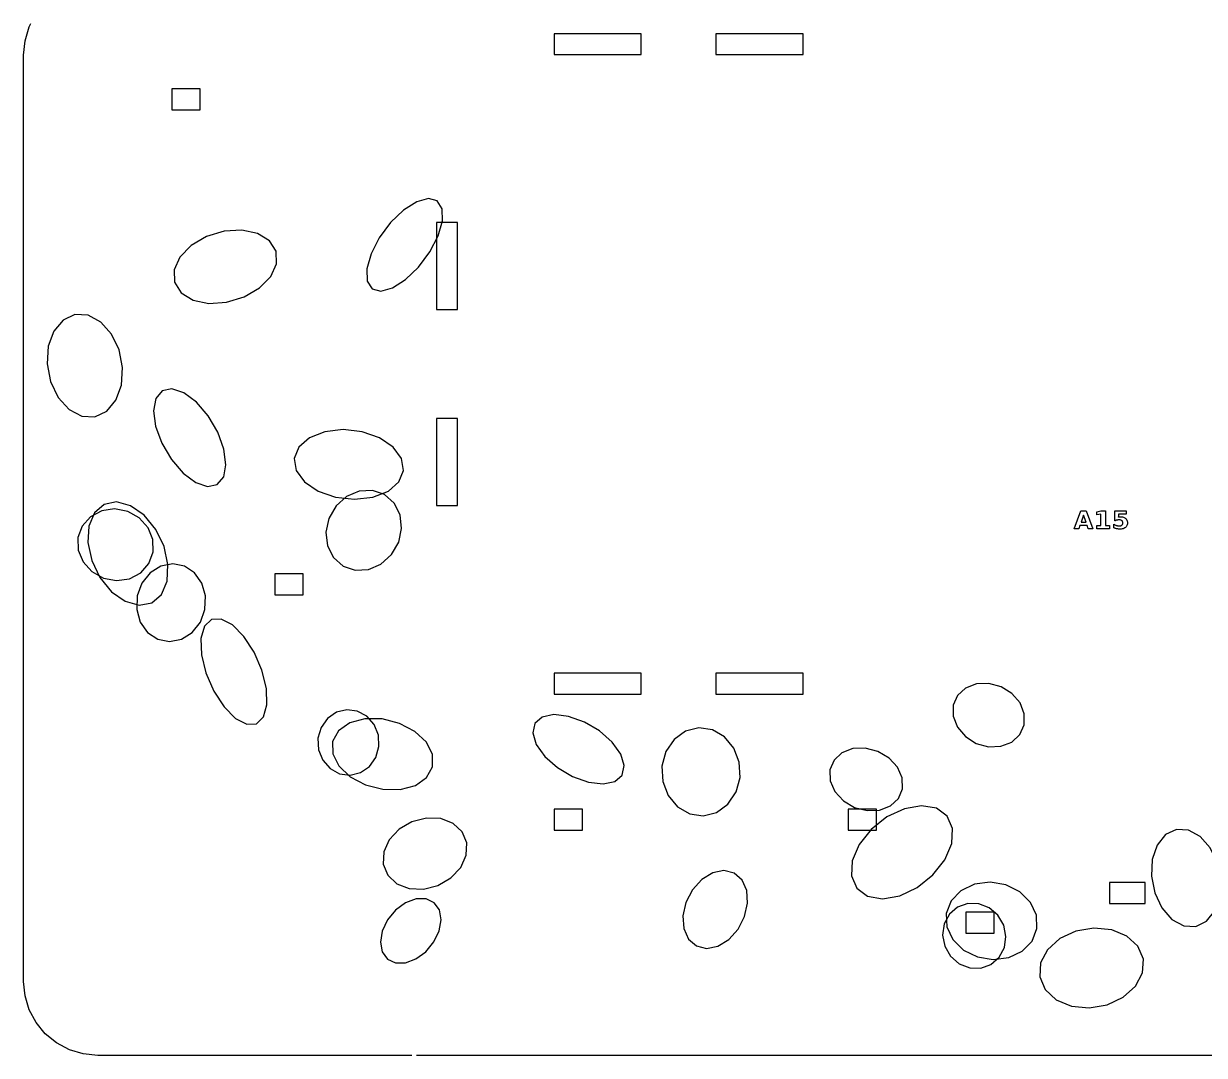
# Model space of a CAD drawing. Header units: millimetres. Extents: x 9 to 297, y 9 to 293.
# Drawn here: x 8.9 to 169.5, y 8.9 to 149.3 of the extents above; entities that cross this region are included whole.
import ezdxf

# ---------------------------------------------------------------- set-up
doc = ezdxf.new("R2010")
doc.units = ezdxf.units.MM
for name, color, linetype in [('CUT', 1, 'CONTINUOUS'), ('ENGRAVE', 5, 'CONTINUOUS'), ('SCORE', 7, 'CONTINUOUS')]:
    doc.layers.add(name, color=color, linetype=linetype)

msp = doc.modelspace()

# ---------------------------------------------------------------- linework, layer by layer
at = {"layer": 'CUT', "color": 1}
for points in [[(61.7008, 8.925), (18.9963, 8.925), (17.0344, 9.1182), (15.1443, 9.6916), (13.4024, 10.6226), (11.8756, 11.8756), (10.6226, 13.4024), (9.6916, 15.1443), (9.1182, 17.0344), (8.925, 18.9963), (8.925, 145.0037), (9.1182, 146.9656), (9.6916, 148.8557), (9.9264, 149.295)], [(249.7664, 14.1302), (249.3774, 13.4024), (248.1244, 11.8756), (246.5976, 10.6226), (244.8557, 9.6916), (242.9656, 9.1182), (241.0037, 8.925), (62.3508, 8.925)]]:
    msp.add_lwpolyline(points, dxfattribs=at)
for points in [[(81.075, 145.075), (92.925, 145.075), (92.925, 147.925), (81.075, 147.925), (81.075, 145.075)], [(114.925, 145.075), (114.925, 147.925), (103.075, 147.925), (103.075, 145.075), (114.925, 145.075)], [(29.075, 137.575), (32.925, 137.575), (32.925, 140.425), (29.075, 140.425), (29.075, 137.575)], [(67.925, 110.4083), (67.925, 122.2583), (65.075, 122.2583), (65.075, 110.4083), (67.925, 110.4083)], [(67.925, 83.7417), (67.925, 95.5917), (65.075, 95.5917), (65.075, 83.7417), (67.925, 83.7417)], [(46.925, 71.575), (46.925, 74.425), (43.075, 74.425), (43.075, 71.575), (46.925, 71.575)], [(81.075, 58.075), (92.925, 58.075), (92.925, 60.925), (81.075, 60.925), (81.075, 58.075)], [(103.075, 58.075), (114.925, 58.075), (114.925, 60.925), (103.075, 60.925), (103.075, 58.075)], [(84.925, 39.575), (84.925, 42.425), (81.075, 42.425), (81.075, 39.575), (84.925, 39.575)], [(124.925, 39.575), (124.925, 42.425), (121.075, 42.425), (121.075, 39.575), (124.925, 39.575)], [(161.425, 29.575), (161.425, 32.425), (156.575, 32.425), (156.575, 29.575), (161.425, 29.575)], [(140.925, 25.575), (140.925, 28.425), (137.075, 28.425), (137.075, 25.575), (140.925, 25.575)]]:
    msp.add_lwpolyline(points, close=True, dxfattribs=at)
at = {"layer": 'ENGRAVE', "color": 5}
for points in [[(151.7987, 80.575), (152.6988, 83.005), (153.4459, 83.005), (154.3459, 80.575), (153.716, 80.575), (153.5631, 81.0177), (152.5832, 81.0177), (152.4286, 80.575), (151.7987, 80.575)], [(152.7395, 81.4686), (153.4052, 81.4686), (153.0731, 82.4354), (152.7395, 81.4686)], [(155.4396, 82.5786), (154.8715, 82.4614), (154.8715, 82.8878), (155.4363, 83.005), (156.032, 83.005), (156.032, 81.0079), (156.5854, 81.0079), (156.5854, 80.575), (154.8862, 80.575), (154.8862, 81.0079), (155.4396, 81.0079), (155.4396, 82.5786)], [(158.859, 83.005), (158.859, 82.5444), (157.8011, 82.5444), (157.8011, 82.1684), (157.825, 82.1747), (157.8489, 82.1805), (157.8729, 82.1857), (157.8969, 82.1905), (157.921, 82.1948), (157.9451, 82.1985), (157.9694, 82.2018), (157.994, 82.2044), (158.019, 82.2065), (158.0442, 82.2079), (158.0698, 82.2088), (158.0957, 82.2091), (158.2383, 82.2029), (158.37, 82.1844), (158.4908, 82.1536), (158.6006, 82.1104), (158.6995, 82.0548), (158.7874, 81.9869), (158.863, 81.908), (158.9248, 81.8194), (158.9729, 81.721), (159.0073, 81.613), (159.0279, 81.4952), (159.0348, 81.3676), (159.0273, 81.2411), (159.0049, 81.124), (158.9675, 81.0165), (158.9151, 80.9184), (158.8477, 80.8299), (158.7654, 80.7508), (158.6698, 80.6826), (158.5626, 80.6269), (158.4438, 80.5835), (158.3133, 80.5526), (158.1712, 80.534), (158.0175, 80.5278), (157.9488, 80.5289), (157.8802, 80.5322), (157.8119, 80.5378), (157.7437, 80.5455), (157.6759, 80.5555), (157.6082, 80.5677), (157.5407, 80.5821), (157.4734, 80.5989), (157.4062, 80.6179), (157.3391, 80.6393), (157.2722, 80.663), (157.2054, 80.6889), (157.2054, 81.1821), (157.271, 81.1457), (157.3355, 81.1125), (157.3989, 81.0824), (157.4611, 81.0555), (157.5222, 81.0318), (157.5822, 81.0112), (157.641, 80.9938), (157.6987, 80.9796), (157.7553, 80.9685), (157.8107, 80.9606), (157.8651, 80.9558), (157.9183, 80.9542), (157.9915, 80.9573), (158.0594, 80.9666), (158.1219, 80.9821), (158.179, 81.0038), (158.2308, 81.0317), (158.2771, 81.0657), (158.3172, 81.1051), (158.3499, 81.1488), (158.3754, 81.1969), (158.3936, 81.2495), (158.4045, 81.3064), (158.4082, 81.3676), (158.4045, 81.4294), (158.3936, 81.4866), (158.3754, 81.5394), (158.3499, 81.5876), (158.3172, 81.6312), (158.2771, 81.6704), (158.2308, 81.7042), (158.179, 81.7319), (158.1219, 81.7534), (158.0594, 81.7688), (157.9915, 81.778), (157.9183, 81.7811), (157.8727, 81.7801), (157.8262, 81.7772), (157.7787, 81.7723), (157.7302, 81.7655), (157.6807, 81.7568), (157.6302, 81.7461), (157.5785, 81.7333), (157.5256, 81.7185), (157.4715, 81.7015), (157.4161, 81.6824), (157.3594, 81.6612), (157.3014, 81.6378), (157.3014, 83.005), (158.859, 83.005)]]:
    msp.add_lwpolyline(points, close=True, dxfattribs=at)
at = {"layer": 'SCORE', "color": 7}
for points in [[(65.1682, 125.1672), (63.9726, 125.4962), (62.3868, 125.0655), (60.6021, 123.9269), (58.8336, 122.218), (57.2947, 120.1446), (56.1711, 117.9571), (55.5982, 115.9191), (55.6451, 114.2765), (56.3063, 113.2274), (57.5018, 112.8984), (59.0876, 113.3291), (60.8724, 114.4676), (62.6409, 116.1766), (64.1797, 118.2499), (65.3034, 120.4375), (65.8763, 122.4755), (65.8293, 124.1181), (65.1682, 125.1672)], [(43.2491, 118.3144), (42.3603, 119.7407), (40.7474, 120.7417), (38.605, 121.1967), (36.1913, 121.0507), (33.7976, 120.3215), (31.7126, 119.0969), (30.1877, 117.5247), (29.4069, 115.7945), (29.4644, 114.1149), (30.3531, 112.6886), (31.966, 111.6876), (34.1084, 111.2326), (36.5221, 111.3785), (38.9158, 112.1078), (41.0008, 113.3323), (42.5257, 114.9046), (43.3065, 116.6348), (43.2491, 118.3144)], [(15.9122, 109.6991), (14.295, 108.9508), (13.0354, 107.4548), (12.2853, 105.3916), (12.1351, 103.0102), (12.603, 100.5976), (13.6326, 98.4449), (15.0996, 96.8117), (16.8272, 95.8951), (18.6069, 95.8056), (20.224, 96.554), (21.4837, 98.0499), (22.2338, 100.1131), (22.384, 102.4946), (21.9161, 104.9071), (20.8865, 107.0598), (19.4195, 108.693), (17.6919, 109.6096), (15.9122, 109.6991)], [(27.7764, 99.3291), (26.9082, 98.3019), (26.5963, 96.6303), (26.8783, 94.5158), (27.7203, 92.2135), (29.0206, 90.0011), (30.6225, 88.1454), (32.3327, 86.8703), (33.9449, 86.3295), (35.2647, 86.5884), (36.133, 87.6156), (36.4449, 89.2872), (36.1628, 91.4017), (35.3209, 93.704), (34.0205, 95.9164), (32.4187, 97.7721), (30.7085, 99.0472), (29.0962, 99.588), (27.7764, 99.3291)], [(45.7083, 90.1456), (45.9801, 88.4999), (47.1172, 86.953), (48.9824, 85.6915), (51.3507, 84.8676), (53.9365, 84.5806), (56.4278, 84.8651), (58.5242, 85.687), (59.9728, 86.9469), (60.5989, 88.4929), (60.3271, 90.1387), (59.1899, 91.6856), (57.3248, 92.9471), (54.9565, 93.771), (52.3707, 94.058), (49.8794, 93.7734), (47.783, 92.9516), (46.3344, 91.6917), (45.7083, 90.1456)], [(58.001, 85.2238), (56.3526, 85.7872), (54.5633, 85.6963), (52.849, 84.962), (51.4163, 83.673), (50.4382, 81.9846), (50.0325, 80.1006), (50.2483, 78.2481), (51.0594, 76.6507), (52.3681, 75.5009), (54.0165, 74.9375), (55.8057, 75.0284), (57.5201, 75.7627), (58.9527, 77.0517), (59.9309, 78.7401), (60.3366, 80.6241), (60.1208, 82.4766), (59.3097, 84.074), (58.001, 85.2238)], [(19.8669, 83.8888), (18.5475, 82.7524), (17.7776, 80.9463), (17.6501, 78.6884), (18.1805, 76.2509), (19.3047, 73.928), (20.8871, 71.9997), (22.737, 70.6987), (24.6311, 70.1819), (26.341, 70.5116), (27.6605, 71.648), (28.4304, 73.4541), (28.5578, 75.712), (28.0275, 78.1495), (26.9033, 80.4724), (25.3208, 82.4007), (23.471, 83.7017), (21.5769, 84.2185), (19.8669, 83.8888)], [(23.0813, 82.9217), (21.3032, 83.2606), (19.5403, 83.0124), (18.0053, 82.2069), (16.8834, 80.9414), (16.3098, 79.3684), (16.3537, 77.6777), (17.0099, 76.0733), (18.1992, 74.7485), (19.7781, 73.8633), (21.5562, 73.5244), (23.3191, 73.7726), (24.8541, 74.5781), (25.976, 75.8436), (26.5496, 77.4166), (26.5056, 79.1073), (25.8495, 80.7117), (24.6602, 82.0365), (23.0813, 82.9217)], [(24.3789, 71.4361), (24.3035, 69.6017), (24.7928, 67.8784), (25.7876, 66.4739), (27.1681, 65.5577), (28.7677, 65.2402), (30.3934, 65.5597), (31.8493, 66.4778), (32.9596, 67.8836), (33.5905, 69.6077), (33.6659, 71.442), (33.1766, 73.1654), (32.1818, 74.5699), (30.8013, 75.4861), (29.2018, 75.8036), (27.576, 75.4841), (26.1202, 74.566), (25.0098, 73.1601), (24.3789, 71.4361)], [(34.4624, 68.2246), (33.5109, 67.3048), (33.0445, 65.6408), (33.1195, 63.4334), (33.7267, 60.9487), (34.793, 58.4865), (36.1898, 56.3438), (37.7485, 54.7789), (39.2812, 53.9807), (40.603, 54.0454), (41.5545, 54.9652), (42.0209, 56.6292), (41.9459, 58.8366), (41.3387, 61.3213), (40.2724, 63.7835), (38.8756, 65.9262), (37.3169, 67.491), (35.7842, 68.2893), (34.4624, 68.2246)], [(141.8579, 59.0777), (140.1777, 59.5385), (138.4961, 59.479), (137.0159, 58.9065), (135.9157, 57.8899), (135.3281, 56.552), (135.3241, 55.0541), (135.9041, 53.5768), (136.9981, 52.2983), (138.4743, 51.3729), (140.1545, 50.9122), (141.8361, 50.9717), (143.3163, 51.5442), (144.4165, 52.5607), (145.0041, 53.8986), (145.0081, 55.3966), (144.4281, 56.8739), (143.3341, 58.1523), (141.8579, 59.0777)], [(52.8668, 55.9535), (51.4554, 55.6102), (50.2425, 54.7717), (49.3744, 53.5392), (48.9557, 52.0614), (49.0371, 50.5164), (49.6086, 49.0907), (50.6013, 47.9562), (51.8955, 47.2497), (53.3352, 47.0564), (54.7466, 47.3998), (55.9595, 48.2382), (56.8276, 49.4707), (57.2463, 50.9486), (57.1649, 52.4935), (56.5934, 53.9192), (55.6007, 55.0538), (54.3065, 55.7603), (52.8668, 55.9535)], [(50.9504, 51.6282), (50.9656, 49.9658), (51.7985, 48.2964), (53.3486, 46.8215), (55.429, 45.7189), (57.7888, 45.1215), (60.1432, 45.1015), (62.2084, 45.6612), (63.7352, 46.7332), (64.5396, 48.1881), (64.5244, 49.8505), (63.6915, 51.5199), (62.1413, 52.9948), (60.0609, 54.0974), (57.7012, 54.6948), (55.3468, 54.7148), (53.2816, 54.1551), (51.7547, 53.0831), (50.9504, 51.6282)], [(78.4567, 54.0804), (78.1773, 52.7926), (78.6466, 51.237), (79.808, 49.6012), (81.5215, 48.0824), (83.5803, 46.8638), (85.7362, 46.0925), (87.729, 45.8614), (89.3185, 46.1984), (90.313, 47.0629), (90.5924, 48.3506), (90.1231, 49.9062), (88.9617, 51.5421), (87.2482, 53.0609), (85.1894, 54.2795), (83.0336, 55.0508), (81.0407, 55.2819), (79.4512, 54.9449), (78.4567, 54.0804)], [(100.739, 53.4826), (98.9294, 53.0287), (97.375, 51.9091), (96.2633, 50.2589), (95.7284, 48.2771), (95.8347, 46.2027), (96.5695, 44.2859), (97.8441, 42.758), (99.5048, 41.8032), (101.3512, 41.5367), (103.1608, 41.9906), (104.7151, 43.1102), (105.8268, 44.7604), (106.3618, 46.7422), (106.2555, 48.8166), (105.5207, 50.7334), (104.2461, 52.2613), (102.5854, 53.2161), (100.739, 53.4826)], [(125.1022, 50.2779), (123.39, 50.7226), (121.693, 50.6548), (120.2159, 50.0828), (119.1368, 49.0755), (118.5859, 47.7544), (118.6297, 46.2789), (119.2628, 44.8269), (120.4089, 43.5736), (121.9298, 42.6701), (123.642, 42.2254), (125.3389, 42.2931), (126.8161, 42.8652), (127.8952, 43.8725), (128.446, 45.1936), (128.4023, 46.6691), (127.7692, 48.1211), (126.6231, 49.3744), (125.1022, 50.2779)], [(134.5385, 41.4598), (133.0772, 42.5372), (131.0496, 42.895), (128.7005, 42.4898), (126.3132, 41.3707), (124.1755, 39.6726), (122.5454, 37.6002), (121.6194, 35.4036), (121.5093, 33.3477), (122.2283, 31.6805), (123.6897, 30.603), (125.7172, 30.2453), (128.0663, 30.6504), (130.4537, 31.7696), (132.5913, 33.4677), (134.2214, 35.5401), (135.1474, 37.7367), (135.2575, 39.7926), (134.5385, 41.4598)], [(61.7335, 40.7102), (59.9751, 39.6855), (58.6424, 38.2626), (57.8963, 36.6129), (57.8267, 34.9354), (58.442, 33.4325), (59.6679, 32.2855), (61.3568, 31.6327), (63.3047, 31.5528), (65.2768, 32.0555), (67.0352, 33.0802), (68.3679, 34.5031), (69.114, 36.1529), (69.1837, 37.8303), (68.5684, 39.3332), (67.3424, 40.4802), (65.6536, 41.133), (63.7056, 41.2129), (61.7335, 40.7102)], [(165.6928, 39.6689), (164.2149, 38.961), (163.0737, 37.5419), (162.4067, 35.5826), (162.2945, 33.3196), (162.7505, 31.0257), (163.7198, 28.9777), (165.0855, 27.4225), (166.6828, 26.5478), (168.319, 26.459), (169.7969, 27.1669), (170.9382, 28.5861), (171.6051, 30.5453), (171.7174, 32.8084), (171.2613, 35.1023), (170.292, 37.1503), (168.9264, 38.7054), (167.3291, 39.5802), (165.6928, 39.6689)], [(105.5474, 33.7197), (104.1637, 34.0572), (102.6381, 33.7571), (101.1546, 32.8556), (99.8921, 31.4615), (99.0029, 29.7428), (98.5942, 27.9069), (98.7154, 26.1752), (99.3517, 24.7566), (100.4265, 23.8222), (101.8102, 23.4846), (103.3357, 23.7847), (104.8192, 24.6862), (106.0817, 26.0803), (106.971, 27.799), (107.3796, 29.6349), (107.2585, 31.3666), (106.6222, 32.7852), (105.5474, 33.7197)], [(134.3992, 28.2478), (134.4753, 26.4208), (135.2858, 24.6894), (136.7331, 23.2627), (138.6426, 22.3125), (140.7839, 21.9536), (142.8988, 22.2292), (144.7322, 23.1062), (146.063, 24.4786), (146.7306, 26.181), (146.6545, 28.0081), (145.844, 29.7394), (144.3967, 31.1662), (142.4872, 32.1164), (140.3459, 32.4752), (138.231, 32.1996), (136.3976, 31.3227), (135.0668, 29.9503), (134.3992, 28.2478)], [(64.7443, 29.6928), (63.6463, 30.2122), (62.2981, 30.2066), (60.8622, 29.6768), (59.5119, 28.6867), (58.41, 27.3556), (57.6894, 25.8441), (57.437, 24.3346), (57.6833, 23.0091), (58.3986, 22.0274), (59.4966, 21.508), (60.8448, 21.5136), (62.2806, 22.0434), (63.631, 23.0335), (64.7329, 24.3646), (65.4535, 25.8761), (65.7058, 27.3856), (65.4595, 28.7111), (64.7443, 29.6928)], [(135.9372, 29.0887), (134.8201, 28.1222), (134.1115, 26.803), (133.8969, 25.2904), (134.2023, 23.7667), (134.9907, 22.4157), (136.1672, 21.4003), (137.5897, 20.8431), (139.0868, 20.8112), (140.4778, 21.3085), (141.595, 22.275), (142.3036, 23.5942), (142.5181, 25.1068), (142.2128, 26.6305), (141.4243, 27.9815), (140.2479, 28.9969), (138.8253, 29.5541), (137.3282, 29.586), (135.9372, 29.0887)], [(161.2009, 22.0363), (160.4654, 23.7735), (158.9689, 25.1553), (156.8918, 26.0152), (154.4848, 26.2493), (152.038, 25.8294), (149.8467, 24.8063), (148.1751, 23.3032), (147.2248, 21.5015), (147.1106, 19.6184), (147.8461, 17.8812), (149.3426, 16.4994), (151.4196, 15.6395), (153.8267, 15.4054), (156.2735, 15.8253), (158.4648, 16.8485), (160.1364, 18.3516), (161.0866, 20.1533), (161.2009, 22.0363)]]:
    msp.add_lwpolyline(points, dxfattribs=at)

doc.saveas('drawing.dxf')
